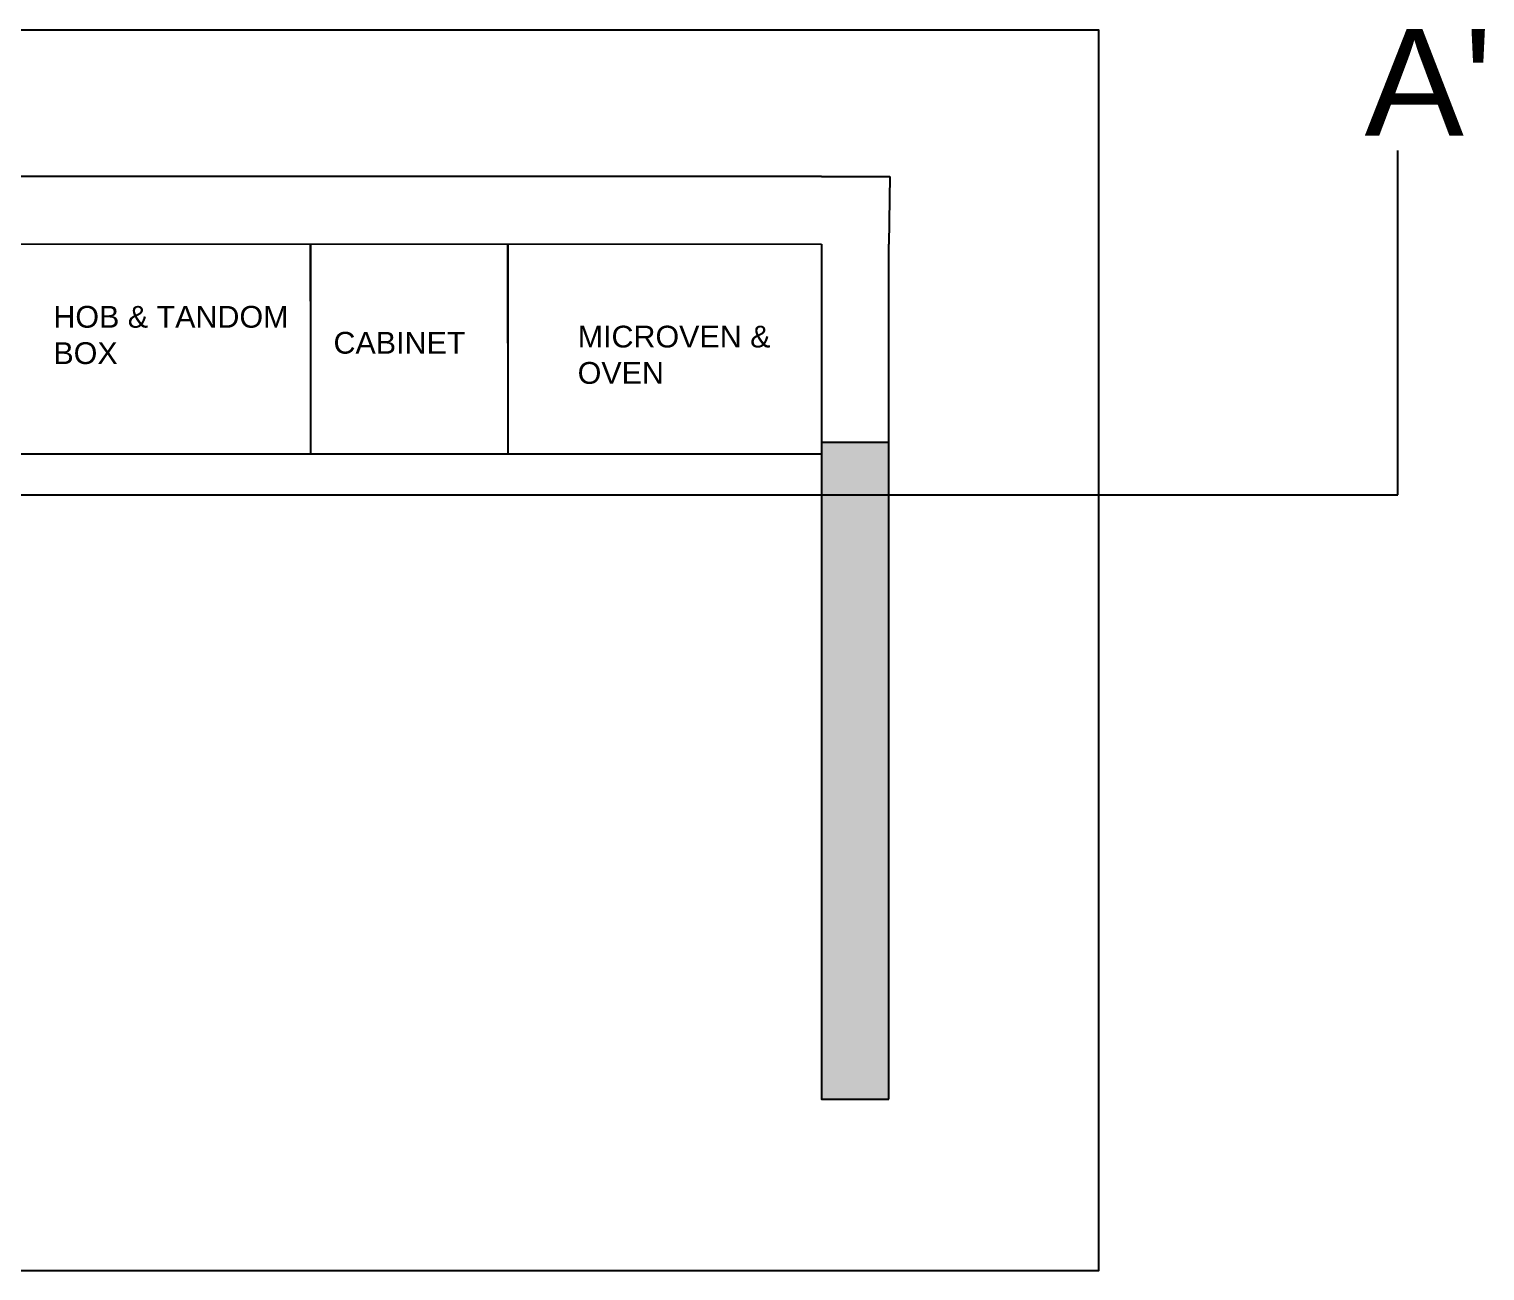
# Model space of a CAD drawing. Header units: millimetres. Extents: x 857 to 2168, y 576 to 1198.
# Drawn here: x 996.6 to 1163.6, y 985.3 to 1127.8 of the extents above; entities that cross this region are included whole.
import ezdxf

# ---------------------------------------------------------------- set-up
doc = ezdxf.new("R2010")
doc.units = ezdxf.units.MM
doc.layers.add('WAL', color=7, linetype='Continuous', lineweight=30)
doc.styles.get("Standard").update_dxf_attribs({"font": 'arial.ttf'})

msp = doc.modelspace()

# ---------------------------------------------------------------- hatches: boundary and pattern name
at = {"layer": 'WAL', "lineweight": -2}
h = msp.add_hatch(color=256, dxfattribs=at)
h.dxf.hatch_style = 1
h.paths.add_polyline_path([(1095.24, 1080.33), (1087.51, 1080.34), (1087.51, 1028.18), (1087.51, 1028.18), (1087.51, 1005), (1095.23, 1005)])

# ---------------------------------------------------------------- linework, layer by layer
for p, q in [((1153.61, 1074.32), (1153.61, 1113.82)), ((1087.51, 1110.85), (929.15, 1110.85)), ((1087.51, 1110.84), (958.09, 1110.85)), ((1087.51, 1110.85), (1095.36, 1110.85)), ((1095.36, 1110.85), (1095.24, 1103.11)), ((936.88, 1103.13), (1087.51, 1103.11)), ((1028.88, 1096.57), (1028.88, 1103.12)), ((1028.88, 1103.12), (1028.88, 1079.04)), ((1051.51, 1091.73), (1051.51, 1103.12)), ((1051.51, 1103.12), (1051.51, 1079.04)), ((1087.51, 1103.11), (1087.51, 1080.34)), ((1095.24, 1080.32), (1095.24, 1103.11)), ((1095.24, 1103.11), (1095.24, 1103.11)), ((961.66, 1079.04), (1087.51, 1079.03)), ((864.37, 1074.32), (1153.61, 1074.32)), ((1087.51, 1028.18), (1087.51, 1005)), ((1087.51, 1027.2), (1087.51, 1027.2))]:
    msp.add_line(p, q, dxfattribs=at)
for points in [[(883.74, 1127.69), (1119.27, 1127.69), (1119.27, 985.3), (883.74, 985.3)], [(1095.23, 1005), (1095.24, 1080.33), (1087.51, 1080.34), (1087.5, 1005)]]:
    msp.add_lwpolyline(points, close=True, dxfattribs=at)

# ---------------------------------------------------------------- texts
at = {"layer": 'WAL', "lineweight": -2, "attachment_point": 1}
for s, width, gutter_width, insert, char_height in [("A'", 91.534, 61.23, (1149.79, 1127.77), 12.245), ('HOB & TANDOM BOX', 27.7965, 12.5, (999.4, 1096.01), 2.5), ('MICROVEN & OVEN', 23.1999, 12.5, (1059.54, 1093.74), 2.5), ('CABINET', 17.2582, 12.5, (1031.53, 1093.03), 2.5)]:
    msp.add_mtext_dynamic_manual_height_columns(s, width=width, gutter_width=gutter_width, heights=[0], dxfattribs=dict(at, insert=insert, char_height=char_height))

doc.saveas('drawing.dxf')
